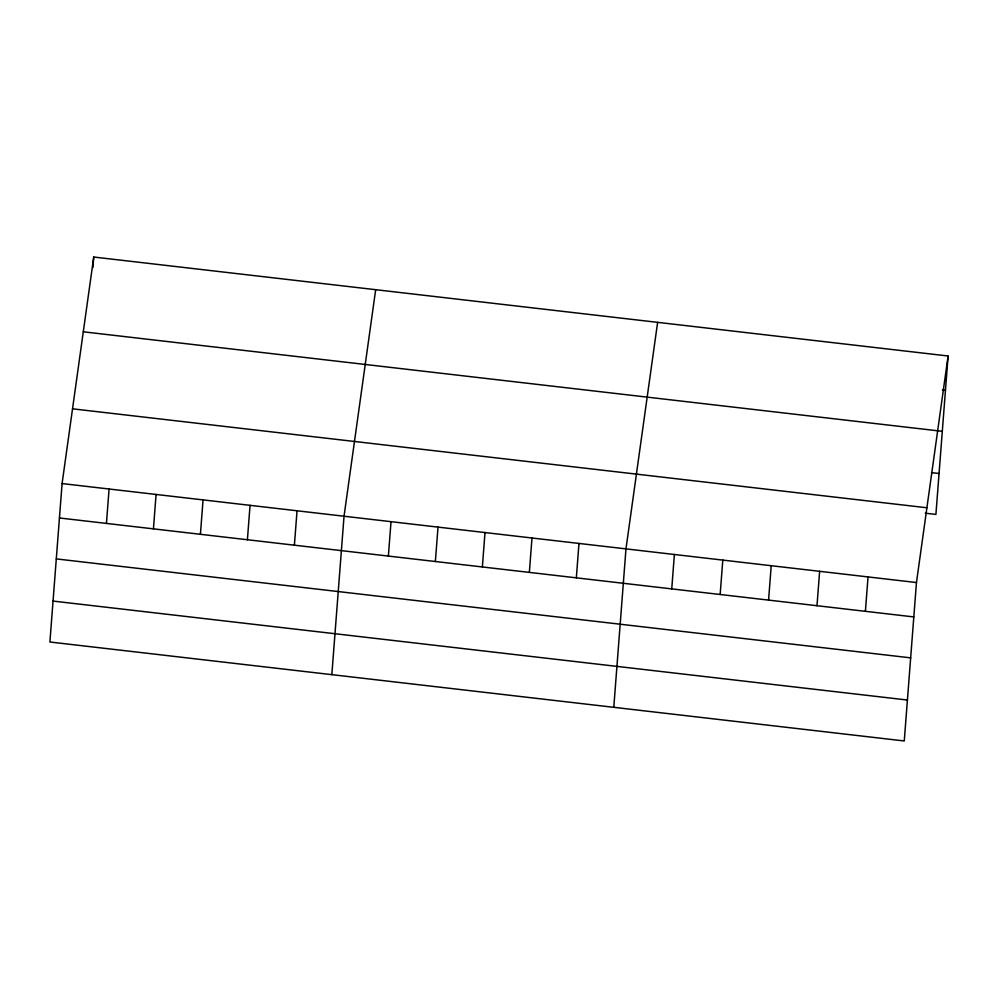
<?xml version="1.0" encoding="UTF-8"?>
<svg xmlns="http://www.w3.org/2000/svg" width="998" height="998" viewBox="0 0 998 998"><rect width="100%" height="100%" fill="white"/><g stroke="black" fill="none" stroke-linecap="round" stroke-linejoin="round"><path stroke-width="1.5" d="M62.088 483.568L49.9 642.001L904.263 740.965L916.463 582.533L948.1 355.999L93.737 257.035L62.088 483.568L916.463 582.533M92.926 267.501L93.737 257.035M106.437 523.414L109.081 489.02M153.43 528.853L156.075 494.459M200.411 534.304L203.056 499.898M247.404 539.743L250.049 505.337M294.398 545.182L297.042 510.789M331.835 674.66L344.036 516.228L375.672 289.694M388.372 556.073L391.016 521.667M435.365 561.512L438.01 527.119M482.358 566.951L485.003 532.558M529.352 572.403L531.996 537.997M576.333 577.842L578.977 543.448M613.782 707.32L625.971 548.888L657.62 322.354M671.741 588.895L674.386 554.489M720.157 594.496L722.802 560.103M768.572 600.11L771.217 565.704M816.988 605.711L819.632 571.318M865.391 611.325L868.048 576.919M948.1 355.999L935.912 514.432L925.321 513.197M942.424 390.043L945.455 390.393M83.296 331.798L942.299 431.323M931.496 472.628L939.056 473.501M72.53 408.818L926.905 507.77M59.443 517.974L913.806 616.926M56.3 558.905L910.663 657.857M53.044 601.07L907.419 700.035"/></g></svg>
